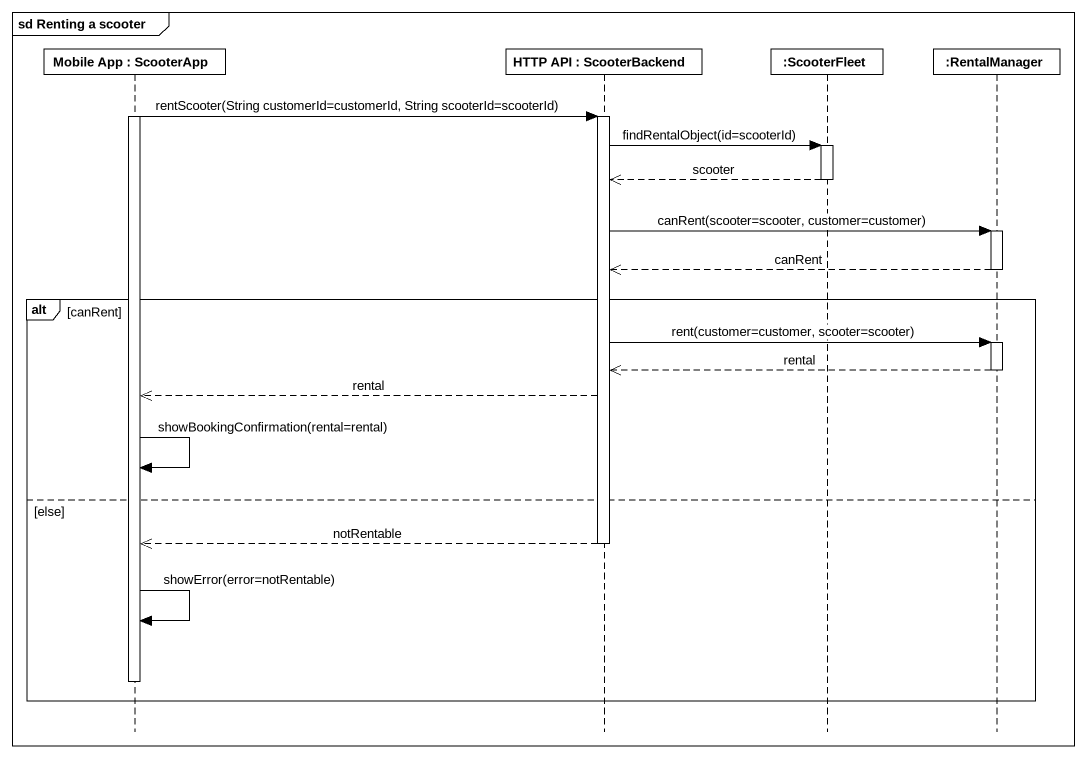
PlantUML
@startuml
mainframe sd Renting a scooter
hide footbox
participant "Mobile App : ScooterApp" as Mobile_App
participant "HTTP API : ScooterBackend" as HTTP_API
participant ":ScooterFleet" as ScooterFleet
participant ":RentalManager" as RentalManager

activate Mobile_App
Mobile_App -> HTTP_API : rentScooter(String customerId=customerId, String scooterId=scooterId)
activate HTTP_API
HTTP_API -> ScooterFleet : findRentalObject(id=scooterId)
activate ScooterFleet
ScooterFleet -->> HTTP_API : scooter
deactivate ScooterFleet
HTTP_API -> RentalManager : canRent(scooter=scooter, customer=customer)
activate RentalManager
RentalManager -->> HTTP_API : canRent
deactivate RentalManager
alt canRent
  HTTP_API -> RentalManager : rent(customer=customer, scooter=scooter)
  activate RentalManager
  RentalManager -->> HTTP_API : rental
  deactivate RentalManager
  HTTP_API -->> Mobile_App : rental
  Mobile_App -> Mobile_App : showBookingConfirmation(rental=rental)
else else
  HTTP_API -->> Mobile_App : notRentable
  deactivate HTTP_API
  Mobile_App -> Mobile_App : showError(error=notRentable)
  deactivate Mobile_App
end
@enduml
